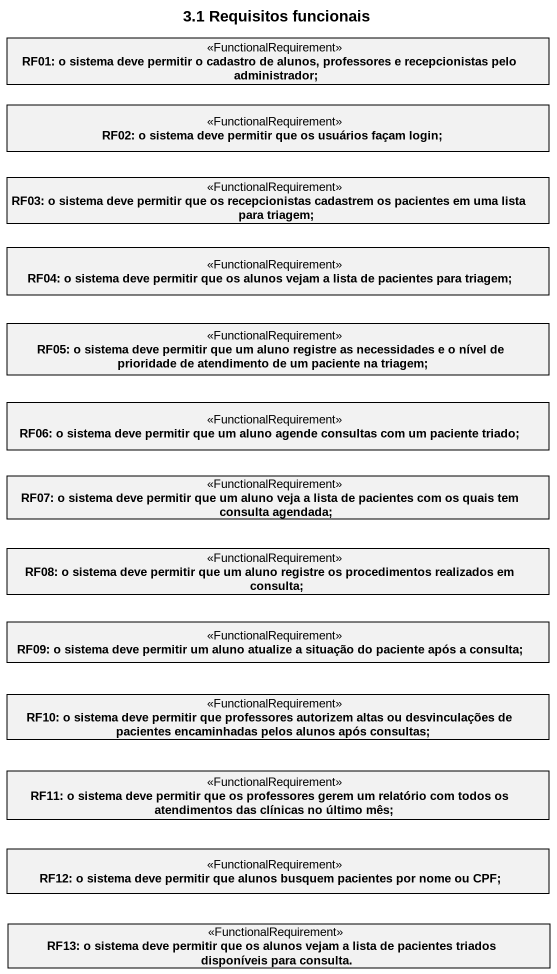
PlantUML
@startuml
title 3.1 Requisitos funcionais
hide circle
hide empty members
class "RF01: o sistema deve permitir o cadastro de alunos, professores e recepcionistas pelo administrador;" as RF01_o_sistema_deve <<FunctionalRequirement>>
class "RF02: o sistema deve permitir que os usuários façam login;" as RF02_o_sistema_deve <<FunctionalRequirement>>
class "RF03: o sistema deve permitir que os recepcionistas cadastrem os pacientes em uma lista para triagem;" as RF03_o_sistema_deve <<FunctionalRequirement>>
class "RF04: o sistema deve permitir que os alunos vejam a lista de pacientes para triagem;" as RF04_o_sistema_deve <<FunctionalRequirement>>
class "RF05: o sistema deve permitir que um aluno registre as necessidades e o nível de prioridade de atendimento de um paciente na triagem;" as RF05_o_sistema_deve <<FunctionalRequirement>>
class "RF06: o sistema deve permitir que um aluno agende consultas com um paciente triado;" as RF06_o_sistema_deve <<FunctionalRequirement>>
class "RF07: o sistema deve permitir que um aluno veja a lista de pacientes com os quais tem consulta agendada;" as RF07_o_sistema_deve <<FunctionalRequirement>>
class "RF08: o sistema deve permitir que um aluno registre os procedimentos realizados em consulta;" as RF08_o_sistema_deve <<FunctionalRequirement>>
class "RF09: o sistema deve permitir um aluno atualize a situação do paciente após a consulta;" as RF09_o_sistema_deve <<FunctionalRequirement>>
class "RF10: o sistema deve permitir que professores autorizem altas ou desvinculações de pacientes encaminhadas pelos alunos após consultas;" as RF10_o_sistema_deve <<FunctionalRequirement>>
class "RF11: o sistema deve permitir que os professores gerem um relatório com todos os atendimentos das clínicas no último mês;" as RF11_o_sistema_deve <<FunctionalRequirement>>
class "RF12: o sistema deve permitir que alunos busquem pacientes por nome ou CPF;" as RF12_o_sistema_deve <<FunctionalRequirement>>
class "RF13: o sistema deve permitir que os alunos vejam a lista de pacientes triados disponíveis para consulta." as RF13_o_sistema_deve <<FunctionalRequirement>>
@enduml
